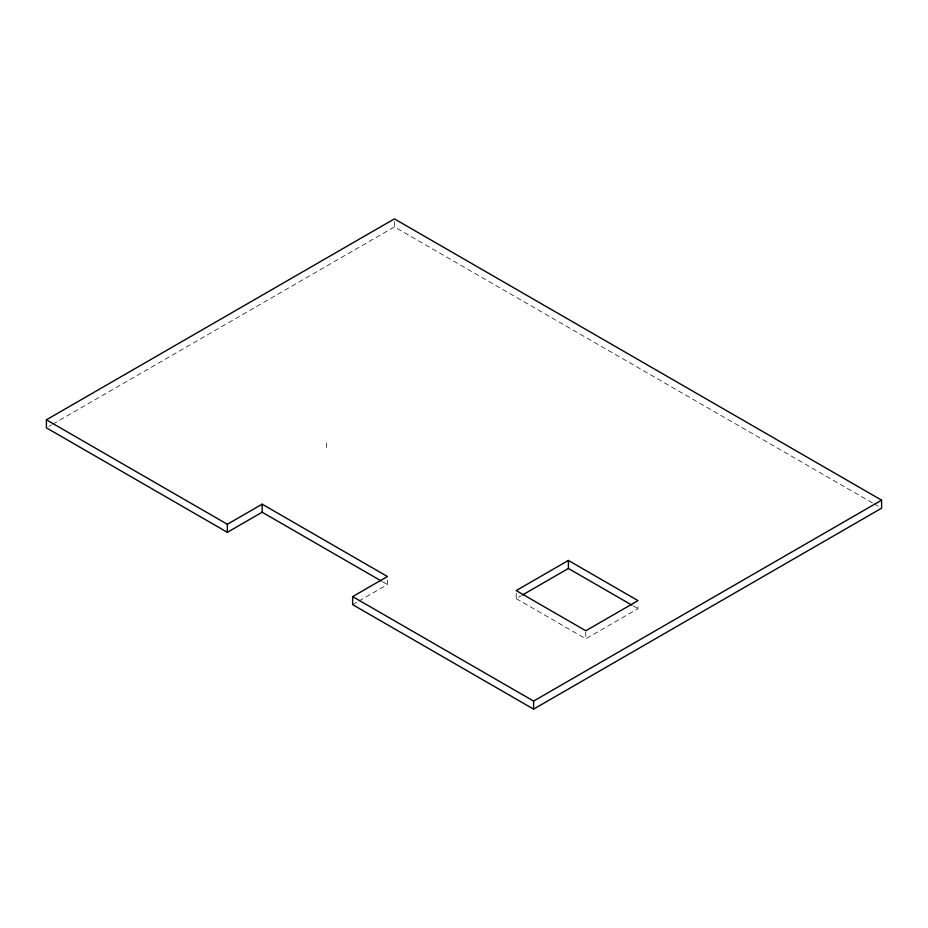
<?xml version="1.0" encoding="UTF-8"?>
<svg xmlns="http://www.w3.org/2000/svg" width="928" height="928" viewBox="0 0 928 928"><rect width="100%" height="100%" fill="white"/><g stroke="black" fill="none" stroke-linecap="round" stroke-linejoin="round"><path stroke-width="0.7" stroke-dasharray="4.64 3.48" d="M48.906 426.393L51.411 424.943M52.664 424.224L394.4 226.919L872.807 503.127M352.64 604.638L357.616 601.773M358.858 601.054L387.44 584.547L387.44 579.188M516.2 593.259L516.2 598.618L521.176 595.741M516.2 598.618L585.8 638.8L638 608.664L638 603.304M874.072 503.858L879.094 506.746M633.024 605.787L638 608.664M382.429 581.659L387.44 584.547M585.8 632.096L585.8 638.8M394.4 221.56L394.4 226.919M326.54 442.9L326.54 450.938"/><path stroke-width="1.39" d="M46.4 419.804L394.4 218.88L881.6 500.169L881.6 508.196L533.6 709.12L352.64 604.638L352.64 596.6L387.44 576.508L262.16 504.182L227.36 524.274L46.4 419.804L46.4 427.831L227.36 532.312L262.16 512.221L381.176 580.928M568.4 560.442L516.2 590.579L585.8 630.762L638 600.625L568.4 560.442L568.4 568.481L631.782 605.068M522.418 595.022L568.4 568.481M352.64 596.6L533.6 701.081L881.6 500.169M533.6 701.081L533.6 709.12M262.16 504.182L262.16 512.221M227.36 524.274L227.36 532.312"/></g></svg>
